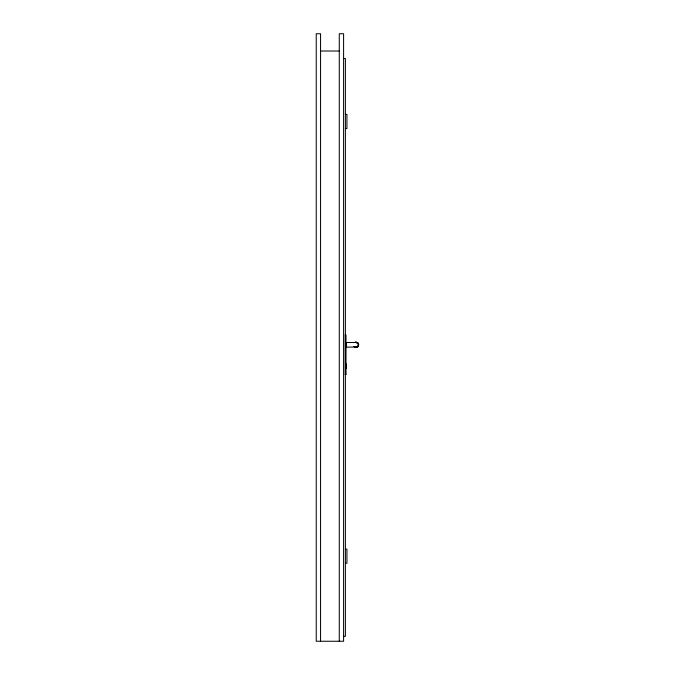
<?xml version="1.0" encoding="UTF-8"?>
<svg xmlns="http://www.w3.org/2000/svg" width="675" height="675" viewBox="0 0 675 675"><rect width="100%" height="100%" fill="white"/><g stroke="black" fill="none" stroke-linecap="round" stroke-linejoin="round"><path stroke-width="1.01" d="M353.168 347.11L345.963 347.11L345.963 342.503L354.265 342.503M354.476 342.562L355.978 342.023M355.784 347.203L357.683 346.503L358.383 344.807L357.674 343.111L355.978 342.411L357.615 343.178M345.195 334.817L346.013 335.019L346.013 374.355L345.296 374.549L345.296 334.817M345.195 374.549L346.013 374.355M320.558 51.022L339.272 51.022M343.465 58.514L345.389 58.514L345.389 636.356L343.465 636.356M345.372 114.387L346.942 114.387L346.942 128.52L345.372 128.52M345.372 549.138L346.942 549.138L346.942 563.271L345.372 563.271M355.793 342.023L357.944 342.832L358.762 344.807L357.944 346.781L355.978 347.591L354.004 346.781M354.088 346.503L355.987 347.203M353.827 346.781L355.793 347.591L357.767 346.781L358.577 344.807L357.767 342.832M345.954 346.435L345.963 347.11M339.272 641.25L339.272 33.75L343.592 33.75L343.592 641.25L316.238 641.25L316.238 33.75L320.558 33.75L320.558 641.25M345.963 366.052L345.963 368.592L345.963 363.985L345.963 366.052"/></g></svg>
